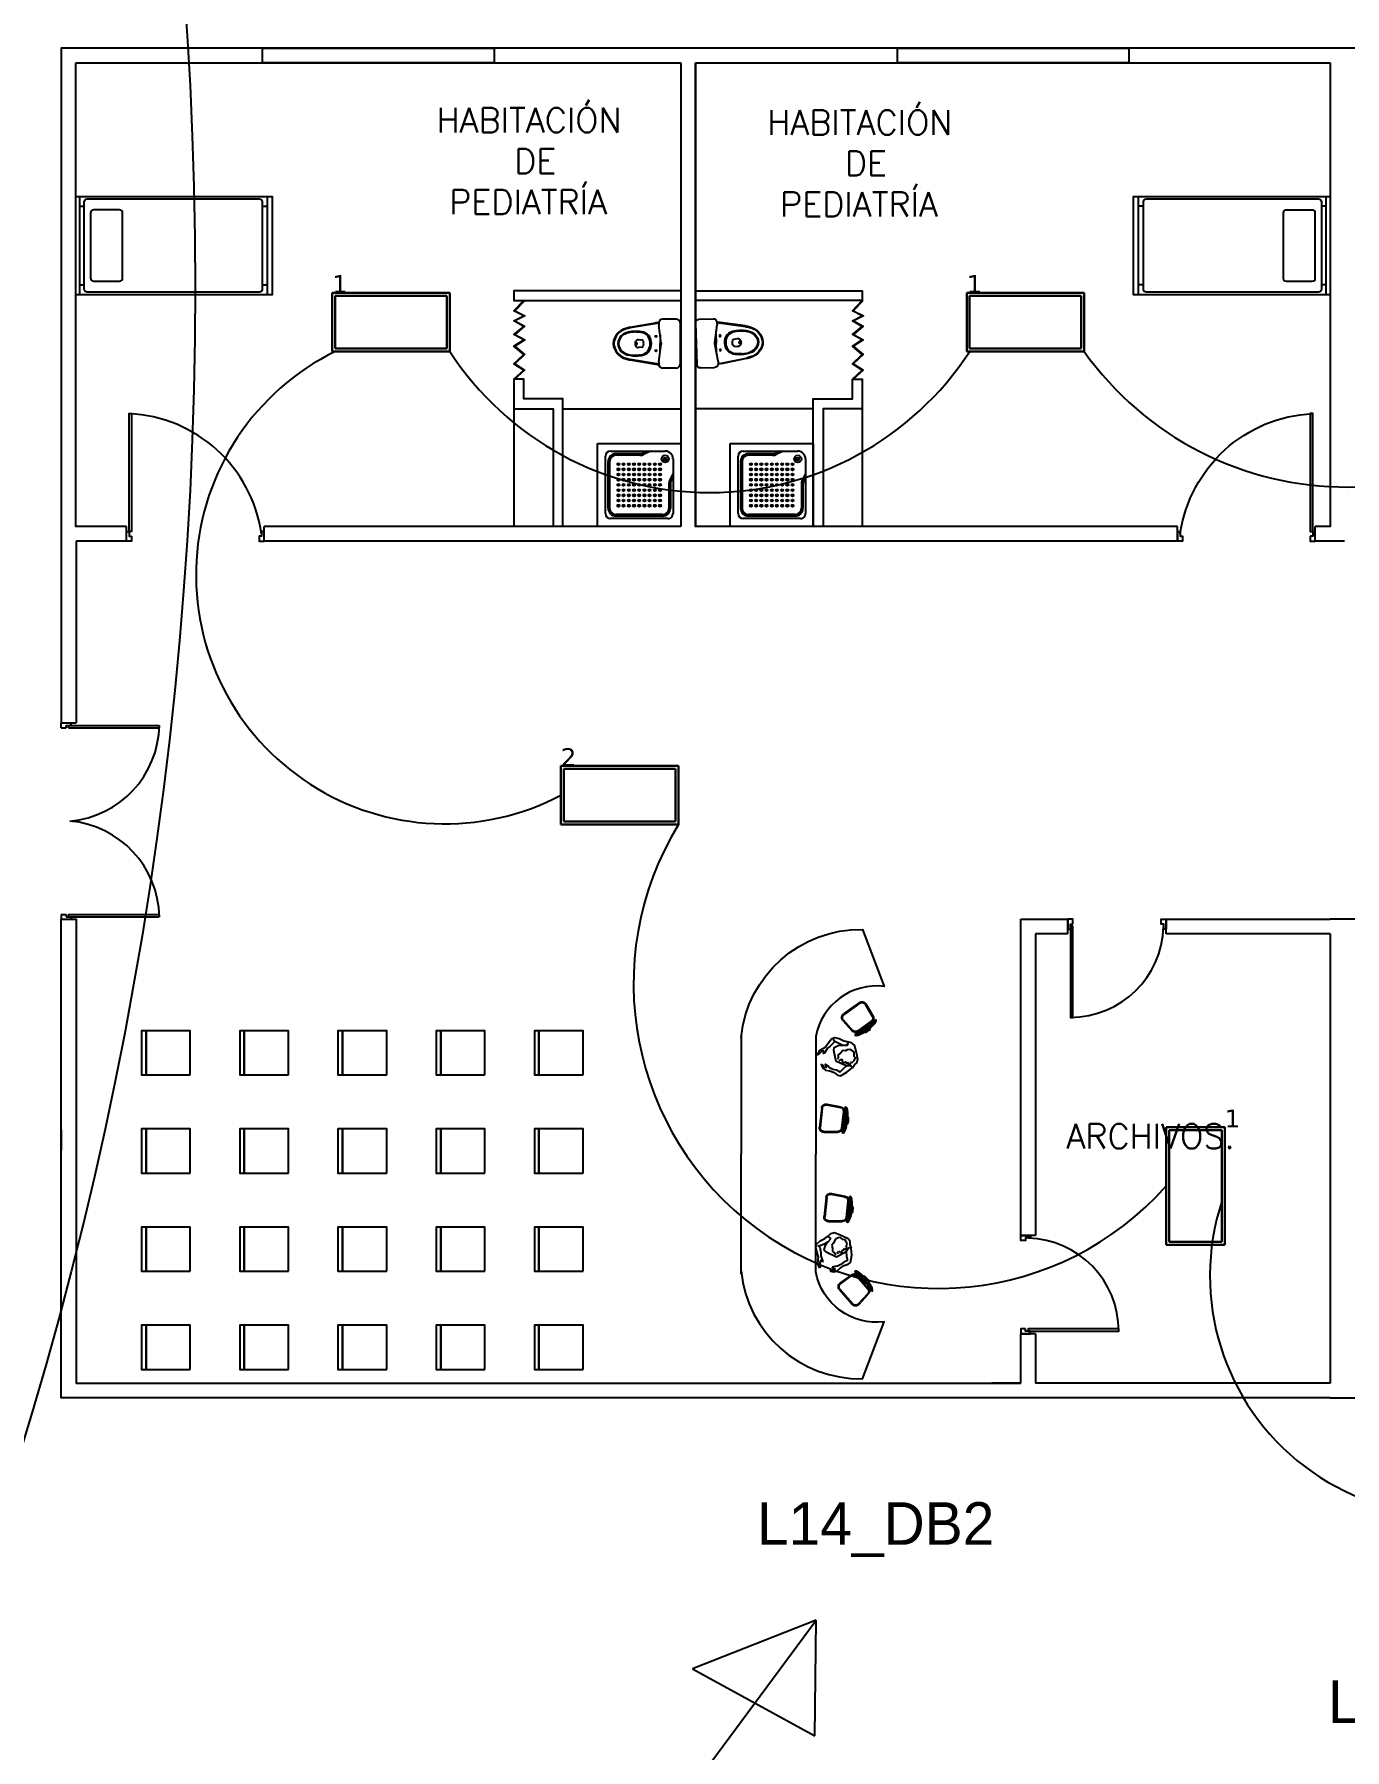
# Model space of a CAD drawing. Header units: metres. Extents: x -24 to 527, y -154 to 95.
# Drawn here: x 54.87 to 68.21, y 14.26 to 31.73 of the extents above; entities that cross this region are included whole.
import ezdxf

# ---------------------------------------------------------------- set-up
doc = ezdxf.new("R2010")
doc.units = ezdxf.units.M
doc.header["$MEASUREMENT"] = 0
for name, color, linetype in [('AN-TEXTO', 3, 'Continuous'), ('AR-MOBILIRIO', 1, 'Continuous'), ('AR-MUROS', 6, 'Continuous'), ('AR-PUERTAS', 2, 'Continuous'), ('AR-VENTANAS', 2, 'Continuous'), ('MOBILIARIO', 42, 'Continuous'), ('S.H.', 2, 'Continuous')]:
    doc.layers.add(name, color=color, linetype=linetype)
doc.styles.add('REGULAR-2.5', font='romans.shx', dxfattribs={"height": 2.5})
doc.styles.add('TableTextStyle', font='')
doc.styles.get('TableTextStyle').set_extended_font_data('VERDANA.TTF')

# ---------------------------------------------------------------- blocks, each defined once
blk = doc.blocks.new('111111')
at = {"layer": 'AR-PUERTAS', "linetype": 'Continuous'}
for p, q in [((254.317, 121.561), (254.317, 122.51)), ((254.342, 121.586), (254.342, 122.51)), ((256.267, 122.51), (256.242, 122.51)), ((256.242, 121.586), (256.242, 122.51)), ((256.267, 121.561), (256.267, 122.51)), ((254.292, 121.511), (254.292, 121.611)), ((254.317, 121.611), (254.292, 121.611)), ((256.267, 121.611), (256.292, 121.611)), ((256.292, 121.511), (256.292, 121.611)), ((254.342, 121.511), (254.292, 121.511)), ((254.342, 121.586), (254.317, 121.586)), ((254.342, 121.561), (254.317, 121.561)), ((254.342, 121.511), (254.342, 121.561)), ((256.242, 121.586), (256.267, 121.586)), ((256.242, 121.511), (256.242, 121.561)), ((256.242, 121.561), (256.267, 121.561)), ((256.242, 121.511), (256.292, 121.511))]:
    blk.add_line(p, q, dxfattribs=at)
for centre, start, end in [((254.297, 121.512), 5.0221, 88.847), ((256.287, 121.512), 91.153, 174.9779)]:
    blk.add_arc(centre, 0.999, start, end, dxfattribs=at)
blk = doc.blocks.new('AR-ESTACION DE ENFERMERAS')
at = {"layer": 'AR-MOBILIRIO'}
for p, q in [((-1.792, 3.363), (-1.792, 1.567)), ((-0.506, 2.317), (-0.302, 2.276)), ((-0.584, 2.259), (-0.616, 1.969)), ((-0.575, 2.257), (-0.606, 1.968)), ((-0.508, 2.307), (-0.304, 2.266)), ((-0.258, 2.205), (-0.286, 1.956)), ((-0.248, 2.203), (-0.276, 1.955)), ((-0.253, 2.118), (-0.262, 2.039)), ((-0.229, 2.075), (-0.262, 2.079)), ((-0.226, 2.115), (-0.258, 2.119)), ((-0.226, 2.11), (-0.258, 2.114)), ((-0.248, 2.118), (-0.257, 2.038)), ((-0.243, 2.117), (-0.252, 2.038)), ((-0.238, 2.117), (-0.247, 2.037)), ((-0.233, 2.116), (-0.242, 2.037)), ((-0.228, 2.116), (-0.237, 2.036)), ((-0.551, 1.905), (-0.343, 1.905)), ((-0.551, 1.895), (-0.343, 1.895)), ((-0.234, 2.041), (-0.266, 2.044)), ((-0.235, 2.036), (-0.266, 2.039)), ((-1.792, -0.23), (-1.792, 1.566)), ((-0.517, 0.919), (-0.549, 0.63)), ((-0.507, 0.918), (-0.539, 0.629)), ((-0.44, 0.968), (-0.236, 0.927)), ((-0.438, 0.977), (-0.235, 0.937)), ((-0.191, 0.865), (-0.218, 0.616)), ((-0.181, 0.864), (-0.208, 0.615)), ((-0.185, 0.779), (-0.194, 0.7)), ((-0.158, 0.771), (-0.191, 0.775)), ((-0.158, 0.776), (-0.19, 0.78)), ((-0.18, 0.779), (-0.189, 0.699)), ((-0.175, 0.778), (-0.184, 0.698)), ((-0.17, 0.777), (-0.179, 0.698)), ((-0.165, 0.777), (-0.174, 0.697)), ((-0.16, 0.776), (-0.169, 0.697)), ((-0.483, 0.566), (-0.275, 0.566)), ((-0.483, 0.556), (-0.275, 0.556)), ((-0.167, 0.697), (-0.199, 0.7)), ((-0.166, 0.702), (-0.198, 0.705)), ((-0.161, 0.736), (-0.194, 0.74)), ((-0.307, -0.367), (-0.138, -0.245)), ((-0.301, -0.375), (-0.132, -0.254)), ((-0.048, -0.255), (0.115, -0.445)), ((-0.317, -0.464), (-0.126, -0.684)), ((-0.31, -0.458), (-0.119, -0.678)), ((-0.056, -0.262), (0.108, -0.451)), ((0.032, -0.299), (0.007, -0.32)), ((0.035, -0.302), (0.011, -0.323)), ((0.011, -0.316), (0.063, -0.377)), ((0.015, -0.313), (0.067, -0.374)), ((0.019, -0.31), (0.071, -0.37)), ((0.022, -0.307), (0.075, -0.367)), ((0.026, -0.303), (0.078, -0.364)), ((0.03, -0.3), (0.082, -0.361)), ((0.059, -0.328), (0.034, -0.35)), ((0.081, -0.355), (0.056, -0.376)), ((0.084, -0.359), (0.06, -0.38)), ((-0.035, -0.68), (0.106, -0.527)), ((-0.028, -0.687), (0.113, -0.534))]:
    blk.add_line(p, q, dxfattribs=at)
at = {"layer": 'AR-MOBILIRIO', "linetype": 'ByBlock'}
for p, q in [((-0.662, 0.218), (-0.609, 0.269)), ((-0.609, 0.269), (-0.539, 0.304)), ((-0.539, 0.304), (-0.499, 0.332)), ((-0.453, 0.374), (-0.499, 0.332)), ((-0.499, 0.332), (-0.467, 0.322)), ((-0.454, 0.293), (-0.494, 0.247)), ((-0.467, 0.322), (-0.454, 0.293)), ((-0.39, 0.387), (-0.453, 0.374)), ((-0.399, 0.259), (-0.405, 0.23)), ((-0.378, 0.293), (-0.399, 0.259)), ((-0.34, 0.369), (-0.39, 0.387)), ((-0.336, 0.314), (-0.378, 0.293)), ((-0.261, 0.333), (-0.34, 0.369)), ((-0.308, 0.319), (-0.336, 0.314)), ((-0.279, 0.296), (-0.308, 0.319)), ((-0.259, 0.282), (-0.279, 0.296)), ((-0.186, 0.298), (-0.261, 0.333)), ((-0.232, 0.285), (-0.259, 0.282)), ((-0.224, 0.256), (-0.232, 0.285)), ((-0.159, 0.255), (-0.186, 0.298)), ((-0.672, 0.172), (-0.662, 0.218)), ((-0.652, 0.09), (-0.672, 0.172)), ((-0.632, 0.021), (-0.652, 0.09)), ((-0.642, 0.191), (-0.61, 0.17)), ((-0.637, -0.018), (-0.632, 0.021)), ((-0.612, 0.191), (-0.63, 0.185)), ((-0.559, 0.213), (-0.612, 0.191)), ((-0.61, 0.17), (-0.602, 0.118)), ((-0.602, 0.118), (-0.598, 0.08)), ((-0.598, 0.08), (-0.597, 0.04)), ((-0.597, 0.04), (-0.581, -0.004)), ((-0.494, 0.247), (-0.559, 0.213)), ((-0.546, 0.126), (-0.532, 0.191)), ((-0.515, 0.095), (-0.546, 0.126)), ((-0.532, 0.191), (-0.499, 0.25)), ((-0.361, 0.023), (-0.515, 0.095)), ((-0.405, 0.23), (-0.431, 0.203)), ((-0.431, 0.203), (-0.422, 0.15)), ((-0.422, 0.15), (-0.424, 0.105)), ((-0.424, 0.105), (-0.393, 0.085)), ((-0.393, 0.085), (-0.372, 0.064)), ((-0.315, 0.048), (-0.361, 0.023)), ((-0.345, 0.093), (-0.332, 0.111)), ((-0.342, 0.066), (-0.345, 0.093)), ((-0.332, 0.111), (-0.305, 0.09)), ((-0.218, 0.103), (-0.315, 0.048)), ((-0.305, 0.09), (-0.279, 0.108)), ((-0.279, 0.108), (-0.274, 0.131)), ((-0.274, 0.131), (-0.246, 0.132)), ((-0.246, 0.132), (-0.245, 0.15)), ((-0.245, 0.15), (-0.215, 0.138)), ((-0.21, 0.253), (-0.224, 0.256)), ((-0.221, 0.189), (-0.204, 0.206)), ((-0.202, 0.173), (-0.221, 0.189)), ((-0.215, 0.138), (-0.202, 0.173)), ((-0.177, 0.16), (-0.215, 0.104)), ((-0.215, 0.104), (-0.212, 0.039)), ((-0.212, 0.039), (-0.204, -0.009)), ((-0.204, 0.206), (-0.21, 0.253)), ((-0.14, 0.157), (-0.177, 0.16)), ((-0.156, 0.209), (-0.159, 0.255)), ((-0.138, 0.158), (-0.156, 0.209)), ((-0.151, -0.059), (-0.134, 0.052)), ((-0.134, 0.052), (-0.14, 0.157)), ((-0.641, -0.082), (-0.637, -0.018)), ((-0.61, -0.141), (-0.641, -0.082)), ((-0.605, -0.034), (-0.614, -0.07)), ((-0.614, -0.07), (-0.609, -0.106)), ((-0.605, -0.119), (-0.61, -0.141)), ((-0.609, -0.106), (-0.605, -0.119)), ((-0.591, -0.033), (-0.605, -0.034)), ((-0.571, -0.055), (-0.591, -0.033)), ((-0.581, -0.004), (-0.565, -0.044)), ((-0.565, -0.044), (-0.571, -0.055)), ((-0.44, -0.172), (-0.457, -0.176)), ((-0.457, -0.176), (-0.457, -0.186)), ((-0.457, -0.186), (-0.403, -0.199)), ((-0.397, -0.174), (-0.44, -0.172)), ((-0.386, -0.119), (-0.427, -0.13)), ((-0.427, -0.13), (-0.426, -0.136)), ((-0.426, -0.136), (-0.387, -0.146)), ((-0.403, -0.199), (-0.354, -0.185)), ((-0.38, -0.153), (-0.397, -0.174)), ((-0.387, -0.146), (-0.38, -0.153)), ((-0.347, -0.113), (-0.386, -0.119)), ((-0.354, -0.185), (-0.308, -0.141)), ((-0.297, -0.089), (-0.347, -0.113)), ((-0.308, -0.141), (-0.247, -0.104)), ((-0.252, -0.053), (-0.297, -0.089)), ((-0.208, -0.033), (-0.252, -0.053)), ((-0.247, -0.104), (-0.185, -0.084)), ((-0.2, -0.03), (-0.208, -0.033)), ((-0.204, -0.009), (-0.2, -0.03)), ((-0.185, -0.084), (-0.151, -0.059))]:
    blk.add_line(p, q, dxfattribs=at)
at = {"layer": 'AR-MOBILIRIO'}
for points in [[(-1.792, 3.317, -0.388962), (0.028, 4.934), (0.354, 4.08, 0.39649), (-0.672, 3.332), (-0.671, 1.567)], [(-1.792, -0.184, 0.388962), (0.028, -1.801), (0.354, -0.947, -0.39649), (-0.672, -0.199), (-0.671, 1.566)]]:
    blk.add_lwpolyline(points, format="xyb", dxfattribs=at)
at = {"layer": 'AR-MOBILIRIO', "linetype": 'ByBlock'}
for points in [[(-0.626, 3.064), (-0.648, 3.054), (-0.619, 3.115), (-0.566, 3.15), (-0.531, 3.17), (-0.488, 3.228), (-0.436, 3.294), (-0.393, 3.313), (-0.32, 3.302), (-0.25, 3.267), (-0.204, 3.253), (-0.142, 3.242)], [(-0.204, 3.253), (-0.192, 3.221), (-0.208, 3.193), (-0.268, 3.197), (-0.335, 3.228), (-0.385, 3.257), (-0.4, 3.268), (-0.402, 3.281), (-0.399, 3.243), (-0.436, 3.205), (-0.464, 3.179), (-0.496, 3.154), (-0.521, 3.115), (-0.543, 3.078), (-0.556, 3.076), (-0.55, 3.105), (-0.559, 3.115), (-0.593, 3.101), (-0.619, 3.075), (-0.626, 3.064)], [(-0.216, 2.89), (-0.318, 2.934), (-0.366, 2.956), (-0.401, 3.122), (-0.396, 3.165), (-0.336, 3.194), (-0.269, 3.202)], [(-0.32, 2.966), (-0.301, 2.985), (-0.278, 2.986), (-0.279, 2.951), (-0.248, 2.942), (-0.227, 2.951), (-0.21, 2.93), (-0.194, 2.94), (-0.187, 2.909), (-0.15, 2.92), (-0.149, 2.945), (-0.126, 2.942), (-0.092, 2.975), (-0.098, 2.987), (-0.079, 3.012), (-0.098, 3.031), (-0.099, 3.056), (-0.098, 3.093), (-0.119, 3.112), (-0.162, 3.133), (-0.201, 3.129), (-0.228, 3.116), (-0.265, 3.121), (-0.302, 3.081), (-0.339, 3.055), (-0.336, 3.019), (-0.34, 2.99)], [(-0.124, 2.86), (-0.094, 2.906), (-0.059, 2.935), (-0.041, 2.983), (-0.058, 3.064), (-0.078, 3.148), (-0.094, 3.199), (-0.142, 3.242)], [(-0.582, 2.911), (-0.591, 2.906), (-0.568, 2.855), (-0.527, 2.824), (-0.464, 2.815), (-0.398, 2.789), (-0.345, 2.751), (-0.304, 2.739), (-0.205, 2.793), (-0.126, 2.861), (-0.145, 2.892), (-0.214, 2.889)], [(-0.214, 2.889), (-0.263, 2.847), (-0.297, 2.812), (-0.311, 2.796), (-0.318, 2.8), (-0.36, 2.823), (-0.417, 2.837), (-0.466, 2.862), (-0.494, 2.89), (-0.527, 2.916), (-0.532, 2.911), (-0.516, 2.874), (-0.518, 2.864), (-0.545, 2.865), (-0.569, 2.9), (-0.582, 2.911)]]:
    blk.add_lwpolyline(points, dxfattribs=at)
at = {"layer": 'AR-MOBILIRIO'}
for centre, radius, start, end in [((-0.871, 2.148), 0.646, 336.7176, 10.5405), ((-0.202, 2.089), 0.0305, 42.2784, 74.6625), ((-0.206, 2.055), 0.0305, 272.5051, 304.8395), ((-0.804, 0.809), 0.646, 336.7176, 10.5405), ((-0.134, 0.75), 0.0305, 42.2784, 74.6625), ((-0.138, 0.716), 0.0305, 272.5051, 304.8395), ((-0.431, -0.75), 0.646, 23.8876, 57.7104), ((0.067, -0.299), 0.0305, 89.4483, 121.8325), ((0.089, -0.325), 0.0305, 319.675, 352.0095)]:
    blk.add_arc(centre, radius, start, end, dxfattribs=at)
at = {"layer": 'AR-MOBILIRIO', "extrusion": (0, 0, -1)}
for centre, major_axis, start_param, end_param in [((-0.518, 2.251), (0.0369, 0.0554), 4.232936, 5.879449), ((-0.518, 2.251), (0.0313, 0.0471), 4.232936, 5.879449), ((-0.314, 2.211), (0.0313, 0.0471), 5.879449, 7.375986), ((-0.314, 2.211), (0.0369, 0.0554), 5.879449, 7.375986), ((-0.55, 1.962), (0.0369, 0.0554), 2.568445, 4.232936), ((-0.55, 1.962), (0.0313, 0.0471), 2.568445, 4.232936), ((-0.342, 1.962), (0.0313, 0.0471), 1.092801, 2.568445), ((-0.342, 1.962), (0.0369, 0.0554), 1.092801, 2.568445), ((-0.451, 0.912), (0.0369, 0.0554), 4.232936, 5.879449), ((-0.451, 0.912), (0.0313, 0.0471), 4.232936, 5.879449), ((-0.247, 0.871), (0.0313, 0.0471), 5.879449, 7.375986), ((-0.247, 0.871), (0.0369, 0.0554), 5.879449, 7.375986), ((-0.482, 0.623), (0.0369, 0.0554), 2.568445, 4.232936), ((-0.482, 0.623), (0.0313, 0.0471), 2.568445, 4.232936), ((-0.274, 0.622), (0.0313, 0.0471), 1.092801, 2.568445), ((-0.274, 0.622), (0.0369, 0.0554), 1.092801, 2.568445), ((-0.099, -0.299), (-0.0156, 0.0647), 5.879449, 7.375986), ((-0.099, -0.299), (-0.0132, 0.055), 5.879449, 7.375986), ((-0.267, -0.421), (-0.0156, 0.0647), 4.232936, 5.879449), ((-0.267, -0.421), (-0.0132, 0.055), 4.232936, 5.879449), ((0.065, -0.488), (-0.0132, 0.055), 1.092801, 2.568445), ((0.065, -0.488), (-0.0156, 0.0647), 1.092801, 2.568445), ((-0.076, -0.641), (-0.0156, 0.0647), 2.568445, 4.232936), ((-0.076, -0.641), (-0.0132, 0.055), 2.568445, 4.232936)]:
    blk.add_ellipse(centre, major_axis=major_axis, ratio=1, start_param=start_param, end_param=end_param, dxfattribs=at)
at = {"layer": 'AR-MOBILIRIO'}
for centre, major_axis, start_param, end_param in [((-0.244, 2.078), (0.022, 0.194), 2.867658, 6.556557), ((-0.269, 2.081), (0.022, 0.194), 3.414965, 6.009251), ((-0.176, 0.739), (0.022, 0.194), 2.867658, 6.556557), ((-0.202, 0.741), (0.022, 0.194), 3.414965, 6.009251), ((0.047, -0.338), (-0.128, 0.148), 2.867658, 6.556557), ((0.027, -0.354), (-0.128, 0.148), 3.414965, 6.009251)]:
    blk.add_ellipse(centre, major_axis=major_axis, ratio=0.239226, start_param=start_param, end_param=end_param, dxfattribs=at)
for points in [[(-0.188, 2.03), (-0.185, 2.049), (-0.183, 2.068), (-0.18, 2.095), (-0.18, 2.102), (-0.179, 2.11)], [(-0.121, 0.691), (-0.118, 0.71), (-0.115, 0.729), (-0.113, 0.755), (-0.112, 0.763), (-0.112, 0.771)], [(0.119, -0.329), (0.108, -0.314), (0.095, -0.299), (0.078, -0.28), (0.072, -0.274), (0.067, -0.268)]]:
    blk.add_open_spline(points, degree=3, knots=[4.503628, 4.503628, 4.503628, 4.503628, 4.7924379, 4.7924379, 4.9095358, 4.9095358, 4.9095358, 4.9095358], dxfattribs=at)
at = {"layer": 'MOBILIARIO', "linetype": 'ByBlock'}
blk.add_line((-0.63, 0.185), (-0.642, 0.191), dxfattribs=at)
blk = doc.blocks.new('AR-ESTACION DE ENFERMERAS 1')
at = {"layer": 'AR-MOBILIRIO'}
for p, q in [((0.413, 4.588), (0.176, 4.418)), ((0.419, 4.58), (0.182, 4.41)), ((0.5, 4.563), (0.606, 4.384)), ((0.508, 4.568), (0.614, 4.389)), ((0.165, 4.32), (0.304, 4.165)), ((0.172, 4.327), (0.311, 4.172)), ((0.59, 4.309), (0.387, 4.163)), ((0.596, 4.301), (0.393, 4.155)), ((0.481, 4.179), (0.462, 4.205)), ((0.53, 4.247), (0.465, 4.201)), ((0.485, 4.181), (0.466, 4.208)), ((0.533, 4.243), (0.468, 4.197)), ((0.536, 4.239), (0.471, 4.193)), ((0.539, 4.235), (0.474, 4.189)), ((0.542, 4.231), (0.477, 4.185)), ((0.545, 4.227), (0.479, 4.18)), ((0.514, 4.201), (0.494, 4.228)), ((0.542, 4.222), (0.523, 4.248)), ((0.546, 4.225), (0.527, 4.251))]:
    blk.add_line(p, q, dxfattribs=at)
for centre, radius, start, end in [((0.139, 4.727), 0.646, 288.6156, 322.4385), ((0.514, 4.17), 0.0305, 224.4031, 256.7375), ((0.542, 4.19), 0.0305, 354.1764, 26.5605)]:
    blk.add_arc(centre, radius, start, end, dxfattribs=at)
at = {"layer": 'AR-MOBILIRIO', "extrusion": (0, 0, -1)}
for centre, major_axis, start_param, end_param in [((0.215, 4.364), (0.0659, 0.0096), 2.568445, 4.232936), ((0.215, 4.364), (0.056, 0.0081), 2.568445, 4.232936), ((0.452, 4.534), (0.0659, 0.0096), 4.232936, 5.879449), ((0.452, 4.534), (0.056, 0.0081), 4.232936, 5.879449), ((0.557, 4.355), (0.056, 0.0081), 5.879449, 7.375986), ((0.557, 4.355), (0.0659, 0.0096), 5.879449, 7.375986), ((0.354, 4.209), (0.0659, 0.0096), 1.092801, 2.568445), ((0.354, 4.209), (0.056, 0.0081), 1.092801, 2.568445)]:
    blk.add_ellipse(centre, major_axis=major_axis, ratio=1, start_param=start_param, end_param=end_param, dxfattribs=at)
at = {"layer": 'AR-MOBILIRIO'}
for centre, start_param, end_param in [((0.506, 4.214), 2.867658, 6.556557), ((0.491, 4.234), 3.414965, 6.009251)]:
    blk.add_ellipse(centre, major_axis=(0.159, 0.113), ratio=0.239226, start_param=start_param, end_param=end_param, dxfattribs=at)
blk.add_open_spline([(0.507, 4.141), (0.523, 4.151), (0.539, 4.162), (0.561, 4.178), (0.567, 4.182), (0.573, 4.187)], degree=3, knots=[4.503628, 4.503628, 4.503628, 4.503628, 4.7924379, 4.7924379, 4.9095358, 4.9095358, 4.9095358, 4.9095358], dxfattribs=at)
at = {"layer": 'AR-MOBILIRIO', "color": 1}
blk.add_blockref('AR-ESTACION DE ENFERMERAS', (0.431, 0.75), dxfattribs=at)
blk = doc.blocks.new('silla')
for points in [[(-0.225, -0.023), (0.225, -0.023), (0.225, 0.023), (-0.225, 0.023)], [(-0.225, -0.473), (0.225, -0.473), (0.225, -0.023), (-0.225, -0.023)]]:
    blk.add_lwpolyline(points, close=True)
blk = doc.blocks.new('*U95')
at = {"layer": 'AR-MOBILIRIO', "rotation": 90}
blk.add_blockref('silla', (-0.225, 0), dxfattribs=at)
blk = doc.blocks.new('*U96')
at = {"layer": 'AR-MUROS', "color": 0, "linetype": 'ByBlock', "lineweight": -2}
for p in [(0, 3), (1, 3), (2, 3), (3, 3), (4, 3), (0, 2), (1, 2), (2, 2), (3, 2), (4, 2), (0, 1), (1, 1), (2, 1), (3, 1), (4, 1), (0, 0), (1, 0), (2, 0), (3, 0), (4, 0)]:
    blk.add_blockref('*U95', p, dxfattribs=at)
blk = doc.blocks.new('AR-PUERTA 2')
at = {"layer": 'AR-PUERTAS', "linetype": 'Continuous'}
for points in [[(-1.354, -0.058), (-1.354, -0.008), (-1.329, -0.008), (-1.329, 0.042), (-1.379, 0.042), (-1.379, -0.058)], [(-0.029, -0.008), (-0.029, 0.042), (0.021, 0.042), (0.021, -0.058), (-0.004, -0.058), (-0.004, -0.008)], [(-0.004, -0.058), (-0.004, -1.258), (-0.029, -1.258), (-0.029, -0.058)]]:
    blk.add_lwpolyline(points, close=True, dxfattribs=at)
blk.add_arc((0.061, 0.169), 1.428, 188.1236, 267.3924, dxfattribs=at)
blk = doc.blocks.new('31643339')
at = {"layer": 'AR-MOBILIRIO'}
for p, q in [((0.038, 0.5), (0.038, -0.5)), ((0.038, 0.4), (0.087, 0.4)), ((1.9, 0.4), (1.95, 0.4)), ((1.95, 0.5), (1.95, -0.5)), ((0.038, -0.4), (0.087, -0.4)), ((1.9, -0.4), (1.95, -0.4))]:
    blk.add_line(p, q, dxfattribs=at)
blk.add_lwpolyline([(0, -0.5), (0, 0.5), (2, 0.5), (2, -0.5)], close=True, dxfattribs=at)
for points in [[(1.87, 0.475, -0.414214), (1.9, 0.445), (1.9, -0.445, -0.414214), (1.87, -0.475), (0.117, -0.475, -0.414214), (0.087, -0.445), (0.087, 0.445, -0.414214), (0.117, 0.475)], [(0.15, -0.332, 0.414214), (0.18, -0.362), (0.447, -0.362, 0.414214), (0.477, -0.332), (0.477, 0.333, 0.414214), (0.447, 0.363), (0.18, 0.363, 0.414214), (0.15, 0.333)]]:
    blk.add_lwpolyline(points, format="xyb", close=True, dxfattribs=at)
blk = doc.blocks.new('AR-PUERTA 1')
at = {"layer": 'AR-PUERTAS', "linetype": 'Continuous'}
for points in [[(0.954, 0.033), (0.954, 0.958), (0.929, 0.958), (0.929, 0.033)], [(0.004, 0.058), (0.004, 0.008), (0.029, 0.008), (0.029, -0.042), (-0.021, -0.042), (-0.021, 0.058)], [(0.929, 0.008), (0.929, -0.042), (0.979, -0.042), (0.979, 0.058), (0.954, 0.058), (0.954, 0.008)]]:
    blk.add_lwpolyline(points, close=True, dxfattribs=at)
blk.add_arc((0.954, 0.008), 0.949, 89.9989, 178.4932, dxfattribs=at)
blk = doc.blocks.new('AR-PUERTA ACORDION')
at = {"layer": 'AR-PUERTAS'}
blk.add_lwpolyline([(-0.386, 0.049), (-0.288, -0.046), (-0.235, 0.057), (-0.185, -0.044), (-0.129, 0.054), (-0.046, -0.045), (0.01, 0.056), (0.073, -0.046), (0.158, 0.053), (0.252, -0.046), (0.317, 0.054), (0.41, -0.047), (0.41, -0.054), (0.318, 0.046), (0.253, -0.054), (0.158, 0.046), (0.072, -0.054), (0.01, 0.046), (-0.045, -0.054), (-0.128, 0.046), (-0.185, -0.054), (-0.235, 0.046), (-0.287, -0.054), (-0.39, 0.046)], close=True, dxfattribs=at)
blk = doc.blocks.new('A$C05366594')
at = {"layer": 'AR-MOBILIRIO', "linetype": 'Continuous'}
for p, q in [((0, 0), (0, 0.72)), ((0, 0.72), (0.72, 0.72)), ((0.068, 0.113), (0.068, 0.608)), ((0.113, 0.653), (0.585, 0.653)), ((0.367, 0.63), (0.158, 0.63)), ((0.428, 0.653), (0.397, 0.637)), ((0.72, 0.72), (0.72, 0)), ((0.09, 0.563), (0.09, 0.158)), ((0.653, 0.585), (0.653, 0.113)), ((0.63, 0.367), (0.63, 0.158)), ((0.653, 0.428), (0.637, 0.397)), ((0.72, 0), (0, 0)), ((0.608, 0.068), (0.113, 0.068)), ((0.563, 0.09), (0.158, 0.09))]:
    blk.add_line(p, q, dxfattribs=at)
at = {"layer": 'AR-MOBILIRIO', "color": 250}
for p, q in [((0.367, 0.617), (0.158, 0.617)), ((0.458, 0.653), (0.403, 0.625)), ((0.104, 0.563), (0.104, 0.158)), ((0.653, 0.458), (0.625, 0.403)), ((0.617, 0.367), (0.617, 0.158)), ((0.563, 0.104), (0.158, 0.104))]:
    blk.add_line(p, q, dxfattribs=at)
at = {"layer": 'AR-MOBILIRIO', "linetype": 'Continuous'}
for centre, major_axis, start_param, end_param in [((0.113, 0.608), (0.0318, 0.0318), 0.785398, 2.356194), ((0.158, 0.563), (0.0477, 0.0477), 0.785398, 2.356194), ((0.367, 0.698), (0.0477, 0.0477), 3.926991, 4.390638), ((0.585, 0.585), (0.0477, 0.0477), 5.497787, 7.068583), ((0.698, 0.367), (-0.0477, 0.0477), 0.321751, 0.785398), ((0.158, 0.158), (-0.0477, 0.0477), 0.785398, 2.356194), ((0.158, 0.158), (-0.0477, 0.0477), 0.785398, 2.356194), ((0.563, 0.158), (0.0477, 0.0477), 3.926991, 5.497787), ((0.113, 0.113), (-0.0318, 0.0318), 0.785398, 2.356194), ((0.608, 0.113), (-0.0318, 0.0318), 2.356194, 3.926991)]:
    blk.add_ellipse(centre, major_axis=major_axis, ratio=1, start_param=start_param, end_param=end_param, dxfattribs=at)
at = {"layer": 'AR-MOBILIRIO', "color": 250}
for centre, major_axis, start_param, end_param in [((0.158, 0.563), (-0.0382, 0.0382), -0.785398, 0.785398), ((0.367, 0.698), (0.0573, 0.0573), 3.926991, 4.390638), ((0.585, 0.585), (0.0223, 0.0223), 0.785398, 7.068583), ((0.585, 0.585), (-0.00955, 0.00955), -0.785398, 5.497787), ((0.581, 0.592), (0.00286, 0.00286), 0.785398, 7.068583), ((0.589, 0.592), (0.00286, 0.00286), 0.785398, 7.068583), ((0.18, 0.54), (-0.00636, 0.00636), -0.785398, 5.497787), ((0.18, 0.495), (-0.00636, 0.00636), -0.785398, 5.497787), ((0.18, 0.45), (-0.00636, 0.00636), -0.785398, 5.497787), ((0.225, 0.54), (0.00636, 0.00636), 0.785398, 7.068583), ((0.225, 0.495), (0.00636, 0.00636), 0.785398, 7.068583), ((0.225, 0.45), (0.00636, 0.00636), 0.785398, 7.068583), ((0.27, 0.54), (0.00636, 0.00636), 0.785398, 7.068583), ((0.27, 0.495), (0.00636, 0.00636), 0.785398, 7.068583), ((0.27, 0.45), (0.00636, 0.00636), 0.785398, 7.068583), ((0.315, 0.54), (-0.00636, 0.00636), -0.785398, 5.497787), ((0.315, 0.495), (-0.00636, 0.00636), -0.785398, 5.497787), ((0.315, 0.45), (-0.00636, 0.00636), -0.785398, 5.497787), ((0.36, 0.54), (-0.00636, 0.00636), -0.785398, 5.497787), ((0.36, 0.495), (-0.00636, 0.00636), -0.785398, 5.497787), ((0.36, 0.45), (-0.00636, 0.00636), -0.785398, 5.497787), ((0.405, 0.54), (-0.00636, 0.00636), -0.785398, 5.497787), ((0.405, 0.495), (-0.00636, 0.00636), -0.785398, 5.497787), ((0.405, 0.45), (-0.00636, 0.00636), -0.785398, 5.497787), ((0.45, 0.54), (0.00636, 0.00636), 0.785398, 7.068583), ((0.45, 0.495), (0.00636, 0.00636), 0.785398, 7.068583), ((0.45, 0.45), (0.00636, 0.00636), 0.785398, 7.068583), ((0.495, 0.54), (0.00636, 0.00636), 0.785398, 7.068583), ((0.495, 0.495), (0.00636, 0.00636), 0.785398, 7.068583), ((0.495, 0.45), (0.00636, 0.00636), 0.785398, 7.068583), ((0.54, 0.54), (-0.00636, 0.00636), -0.785398, 5.497787), ((0.54, 0.495), (-0.00636, 0.00636), -0.785398, 5.497787), ((0.54, 0.45), (-0.00636, 0.00636), -0.785398, 5.497787), ((0.576, 0.585), (0.00286, 0.00286), 0.785398, 7.068583), ((0.581, 0.578), (0.00286, 0.00286), 0.785398, 7.068583), ((0.589, 0.578), (0.00286, 0.00286), 0.785398, 7.068583), ((0.594, 0.585), (0.00286, 0.00286), 0.785398, 7.068583), ((0.18, 0.405), (-0.00636, 0.00636), -0.785398, 5.497787), ((0.18, 0.36), (-0.00636, 0.00636), -0.785398, 5.497787), ((0.18, 0.315), (-0.00636, 0.00636), -0.785398, 5.497787), ((0.225, 0.405), (0.00636, 0.00636), 0.785398, 7.068583), ((0.225, 0.36), (0.00636, 0.00636), 0.785398, 7.068583), ((0.225, 0.315), (0.00636, 0.00636), 0.785398, 7.068583), ((0.27, 0.405), (0.00636, 0.00636), 0.785398, 7.068583), ((0.27, 0.36), (0.00636, 0.00636), 0.785398, 7.068583), ((0.27, 0.315), (0.00636, 0.00636), 0.785398, 7.068583), ((0.315, 0.36), (-0.00636, 0.00636), -0.785398, 5.497787), ((0.315, 0.315), (-0.00636, 0.00636), -0.785398, 5.497787), ((0.315, 0.405), (-0.00636, 0.00636), -0.785398, 5.497787), ((0.36, 0.405), (-0.00636, 0.00636), -0.785398, 5.497787), ((0.36, 0.36), (-0.00636, 0.00636), -0.785398, 5.497787), ((0.36, 0.315), (-0.00636, 0.00636), -0.785398, 5.497787), ((0.405, 0.405), (-0.00636, 0.00636), -0.785398, 5.497787), ((0.405, 0.36), (-0.00636, 0.00636), -0.785398, 5.497787), ((0.405, 0.315), (-0.00636, 0.00636), -0.785398, 5.497787), ((0.45, 0.405), (0.00636, 0.00636), 0.785398, 7.068583), ((0.45, 0.36), (0.00636, 0.00636), 0.785398, 7.068583), ((0.45, 0.315), (0.00636, 0.00636), 0.785398, 7.068583), ((0.495, 0.405), (0.00636, 0.00636), 0.785398, 7.068583), ((0.495, 0.36), (0.00636, 0.00636), 0.785398, 7.068583), ((0.495, 0.315), (0.00636, 0.00636), 0.785398, 7.068583), ((0.54, 0.36), (-0.00636, 0.00636), -0.785398, 5.497787), ((0.54, 0.315), (-0.00636, 0.00636), -0.785398, 5.497787), ((0.54, 0.405), (-0.00636, 0.00636), -0.785398, 5.497787), ((0.698, 0.367), (-0.0573, 0.0573), 0.321751, 0.785398), ((0.158, 0.158), (-0.0382, 0.0382), 0.785398, 2.356194), ((0.158, 0.158), (0.0382, 0.0382), 2.356194, 3.926991), ((0.18, 0.27), (-0.00636, 0.00636), -0.785398, 5.497787), ((0.18, 0.225), (-0.00636, 0.00636), -0.785398, 5.497787), ((0.18, 0.18), (-0.00636, 0.00636), -0.785398, 5.497787), ((0.225, 0.27), (0.00636, 0.00636), 0.785398, 7.068583), ((0.225, 0.225), (0.00636, 0.00636), 0.785398, 7.068583), ((0.225, 0.18), (0.00636, 0.00636), 0.785398, 7.068583), ((0.27, 0.27), (0.00636, 0.00636), 0.785398, 7.068583), ((0.27, 0.225), (0.00636, 0.00636), 0.785398, 7.068583), ((0.27, 0.18), (0.00636, 0.00636), 0.785398, 7.068583), ((0.315, 0.27), (-0.00636, 0.00636), -0.785398, 5.497787), ((0.315, 0.225), (-0.00636, 0.00636), -0.785398, 5.497787), ((0.315, 0.18), (-0.00636, 0.00636), -0.785398, 5.497787), ((0.36, 0.27), (-0.00636, 0.00636), -0.785398, 5.497787), ((0.36, 0.225), (-0.00636, 0.00636), -0.785398, 5.497787), ((0.36, 0.18), (-0.00636, 0.00636), -0.785398, 5.497787), ((0.405, 0.27), (-0.00636, 0.00636), -0.785398, 5.497787), ((0.405, 0.225), (-0.00636, 0.00636), -0.785398, 5.497787), ((0.405, 0.18), (-0.00636, 0.00636), -0.785398, 5.497787), ((0.45, 0.27), (0.00636, 0.00636), 0.785398, 7.068583), ((0.45, 0.225), (0.00636, 0.00636), 0.785398, 7.068583), ((0.45, 0.18), (0.00636, 0.00636), 0.785398, 7.068583), ((0.495, 0.27), (0.00636, 0.00636), 0.785398, 7.068583), ((0.495, 0.225), (0.00636, 0.00636), 0.785398, 7.068583), ((0.495, 0.18), (0.00636, 0.00636), 0.785398, 7.068583), ((0.54, 0.27), (-0.00636, 0.00636), -0.785398, 5.497787), ((0.54, 0.225), (-0.00636, 0.00636), -0.785398, 5.497787), ((0.54, 0.18), (-0.00636, 0.00636), -0.785398, 5.497787), ((0.563, 0.158), (0.0382, 0.0382), 3.926991, 5.497787)]:
    blk.add_ellipse(centre, major_axis=major_axis, ratio=1, start_param=start_param, end_param=end_param, dxfattribs=at)
blk = doc.blocks.new('1p-toppiece')
at = {"layer": 'AR-MOBILIRIO'}
for p, q in [((-0.532, 0.174), (-0.265, 0.22)), ((-0.232, 0.219), (-0.531, 0.169)), ((-0.232, 0.22), (-0.232, 0.195)), ((-0.205, 0.008), (-0.232, 0.195)), ((-0.047, 0.26), (-0.192, 0.26)), ((-0.007, 0.22), (-0.007, -0.214)), ((-0.485, 0.003), (-0.485, 0.003)), ((-0.485, 0.003), (-0.485, 0.003)), ((-0.485, 0.003), (-0.485, 0.003)), ((-0.485, 0.003), (-0.485, 0.003)), ((-0.485, 0.003), (-0.485, 0.003)), ((-0.485, 0.003), (-0.485, 0.003)), ((-0.485, 0.003), (-0.485, 0.003)), ((-0.485, 0.003), (-0.485, 0.003)), ((-0.406, 0.039), (-0.443, 0.044)), ((-0.218, 0.098), (-0.218, 0.003)), ((-0.218, -0.093), (-0.218, 0.003)), ((-0.532, -0.169), (-0.265, -0.215)), ((-0.232, -0.214), (-0.531, -0.163)), ((-0.406, -0.034), (-0.443, -0.039)), ((-0.232, -0.189), (-0.205, -0.003)), ((-0.232, -0.189), (-0.232, -0.214)), ((-0.047, -0.254), (-0.192, -0.254))]:
    blk.add_line(p, q, dxfattribs=at)
blk.add_lwpolyline([(-0.467, -0.009, 0.139005), (-0.464, -0.009, 0.107089), (-0.461, -0.006, 0.080212), (-0.46, -0.002, 0.06796), (-0.459, 0.003, 0.06796), (-0.46, 0.007, 0.080212), (-0.461, 0.011, 0.107089), (-0.464, 0.014, 0.139005), (-0.467, 0.015, 0.139005), (-0.47, 0.014, 0.107089), (-0.473, 0.011, 0.080212), (-0.474, 0.007, 0.06796), (-0.475, 0.003, 0.06796), (-0.474, -0.002, 0.080212), (-0.473, -0.006, 0.107089), (-0.47, -0.009, 0.139005)], format="xyb", close=True, dxfattribs=at)
for centre in [(-0.26, 0.078), (-0.26, -0.072)]:
    blk.add_circle(centre, 0.008, dxfattribs=at)
for centre, radius, start, end in [((-0.24, 0.073), 0.15, 87.0389, 99.7929), ((-0.192, 0.22), 0.04, 90, 180), ((-0.047, 0.22), 0.04, 0, 90), ((-0.545, -0.004), 0.165, 137.5273, 177.8064), ((-0.545, 0.009), 0.165, 182.1936, 222.4727), ((-0.545, -0.004), 0.159, 137.1746, 177.7477), ((-0.545, 0.009), 0.159, 182.2523, 222.8254), ((-0.518, -0.034), 0.206, 106.927, 136.493), ((-0.541, -0.003), 0.122, 134.1142, 177.24), ((-0.541, 0.008), 0.122, 182.76, 225.8858), ((-0.518, -0.034), 0.2, 106.5054, 136.1127), ((-0.541, -0.003), 0.115, 133.4423, 177.1285), ((-0.541, 0.008), 0.115, 182.8715, 226.5577), ((-0.519, -0.031), 0.157, 102.7254, 132.8308), ((-0.52, -0.03), 0.15, 101.8667, 132.1155), ((-0.482, -0.117), 0.296, 99.7929, 108.8085), ((-0.482, -0.12), 0.292, 99.5848, 108.4322), ((-0.482, -0.148), 0.279, 90.6669, 104.9929), ((-0.482, -0.156), 0.281, 90.6819, 104.1933), ((-0.474, -0.297), 0.428, 81.7587, 91.4179), ((-0.488, -0.362), 0.487, 81.705, 89.6761), ((-0.434, 0.003), 0.0456, 126.1832, 180), ((-0.434, 0.003), 0.0456, 180, 233.8168), ((-0.447, 0.019), 0.025, 82.2348, 126.1832), ((-0.434, -0.002), 0.123, 44.007, 82.2929), ((-0.431, -0.004), 0.132, 44.3018, 82.295), ((-0.408, 0.024), 0.015, 13.7696, 82.2348), ((-0.495, 0.003), 0.105, 0, 13.7696), ((-0.495, 0.003), 0.105, 346.2304, 0), ((-0.46, 0.006), 0.138, 358.6352, 34.0042), ((-0.46, -0.001), 0.138, 325.9958, 1.3648), ((-0.441, 0.008), 0.132, 357.4666, 37.446), ((-0.441, -0.003), 0.132, 322.554, 2.5334), ((-0.244, 0.003), 0.04, 351.6776, 8.3142), ((-0.518, 0.039), 0.206, 223.507, 253.073), ((-0.518, 0.039), 0.2, 223.8873, 253.4946), ((-0.519, 0.036), 0.157, 227.1692, 257.2746), ((-0.52, 0.036), 0.15, 227.8845, 258.1333), ((-0.482, 0.122), 0.296, 251.1915, 260.2071), ((-0.482, 0.125), 0.292, 251.5678, 260.4152), ((-0.482, 0.153), 0.279, 255.0071, 269.3331), ((-0.482, 0.161), 0.281, 255.8067, 269.3181), ((-0.488, 0.368), 0.487, 270.3239, 278.295), ((-0.474, 0.302), 0.428, 268.5821, 278.2413), ((-0.447, -0.014), 0.025, 233.8168, 277.7652), ((-0.434, 0.007), 0.123, 277.7071, 315.993), ((-0.431, 0.009), 0.132, 277.705, 315.6982), ((-0.408, -0.019), 0.015, 277.7652, 346.2304), ((-0.24, -0.067), 0.15, 260.2071, 272.966), ((-0.192, -0.214), 0.04, 180, 270), ((-0.047, -0.214), 0.04, 270, 360)]:
    blk.add_arc(centre, radius, start, end, dxfattribs=at)

msp = doc.modelspace()

# ---------------------------------------------------------------- linework, layer by layer
at = {"layer": 'AR-MUROS'}
for p, q in [((59.754, 27.918), (59.754, 26.718)), ((63.302, 27.918), (63.302, 26.718)), ((64.915, 22.718), (65.396, 22.718)), ((64.915, 19.496), (64.915, 22.718)), ((66.396, 22.718), (68.065, 22.718)), ((65.396, 22.568), (65.065, 22.568)), ((65.065, 22.568), (65.065, 19.496)), ((68.065, 22.568), (66.396, 22.568)), ((55.144, 20.572), (55.144, 20.366)), ((65.065, 19.496), (64.915, 19.496)), ((65.065, 18.496), (64.915, 18.496)), ((64.915, 17.995), (64.915, 18.496)), ((65.065, 18.496), (65.065, 17.995)), ((64.915, 17.995), (64.62, 17.995)), ((68.065, 17.995), (65.065, 17.995)), ((67.77, 17.995), (65.065, 17.995))]:
    msp.add_line(p, q, dxfattribs=at)
for points in [[(76.72, 31.59), (55.141, 31.59), (55.141, 27.957)], [(55.291, 31.44), (58.26, 31.44), (61.453, 31.44)], [(55.809, 26.718), (55.291, 26.718), (55.291, 31.44)], [(61.453, 31.44), (61.453, 26.718)], [(61.603, 31.44), (64.796, 31.44), (68.065, 31.44)], [(68.065, 31.44), (68.065, 26.718), (67.913, 26.718)], [(61.453, 29.118), (59.754, 29.118), (59.754, 29.018), (61.453, 29.018)], [(61.603, 29.118), (63.302, 29.118), (63.302, 29.018), (61.603, 29.018)], [(60.253, 26.718), (60.253, 28.018), (59.854, 28.018), (59.854, 28.218), (59.754, 28.218), (59.754, 27.918), (60.153, 27.918), (60.153, 26.718)], [(62.803, 26.718), (62.803, 28.018), (63.202, 28.018), (63.202, 28.218), (63.302, 28.218), (63.302, 27.918), (62.903, 27.918), (62.903, 26.718)], [(55.144, 27.957), (55.144, 24.718)], [(60.253, 27.918), (61.453, 27.918)], [(62.803, 27.918), (61.603, 27.918)], [(55.809, 26.568), (55.294, 26.568)], [(55.294, 26.568), (55.294, 24.718)], [(55.809, 26.568), (55.809, 26.718)], [(61.453, 26.718), (58.41, 26.718), (57.209, 26.718)], [(57.209, 26.568), (57.209, 26.718)], [(66.513, 26.568), (57.209, 26.568)], [(66.513, 26.718), (64.796, 26.718), (61.603, 26.718)], [(66.513, 26.568), (66.513, 26.718)], [(67.913, 26.568), (67.913, 26.718)], [(68.214, 26.568), (67.913, 26.568)], [(55.144, 24.718), (55.294, 24.718)], [(68.065, 17.845), (55.144, 17.845), (55.144, 22.718), (55.294, 22.718), (55.294, 20.547)], [(65.396, 22.568), (65.396, 22.718)], [(66.396, 22.568), (66.396, 22.718)], [(72.498, 22.718), (68.065, 22.718)], [(65.065, 22.568), (65.065, 21.775)], [(68.065, 22.568), (68.065, 17.995)], [(55.294, 20.572), (55.294, 17.995), (64.915, 17.995)], [(68.065, 17.845), (74.526, 17.845), (91.185, 17.845)]]:
    msp.add_lwpolyline(points, dxfattribs=at)
msp.add_lwpolyline([(61.603, 31.44), (61.603, 26.718)], close=True, dxfattribs=at)
at = {"layer": 'AR-PUERTAS'}
for p, q in [((61.429, 13.684), (62.831, 15.581)), ((62.831, 15.581), (61.574, 15.084)), ((62.818, 14.403), (62.831, 15.581)), ((61.574, 15.084), (62.818, 14.403))]:
    msp.add_line(p, q, dxfattribs=at)
for centre in [(68.692, 29.912), (16.426, 29.146)]:
    msp.add_circle(centre, 40.081, dxfattribs=at)
for centre, radius, start, end in [((59.051, 26.225), 2.535, 116.161, 297.7574), ((61.748, 30.221), 3.157, 213.0146, 326.9854), ((68.236, 30.402), 3.282, 215.4157, 325.2245), ((64.075, 22.061), 3.103, 148.4892, 318.4243), ((69.278, 19.087), 2.436, 161.8382, 14.6451)]:
    msp.add_arc(centre, radius, start, end, dxfattribs=at)
at = {"layer": 'AR-VENTANAS'}
for points in [[(57.194, 31.59), (59.551, 31.59), (59.551, 31.44), (57.194, 31.44)], [(63.659, 31.59), (66.016, 31.59), (66.016, 31.44), (63.659, 31.44)]]:
    msp.add_lwpolyline(points, close=True, dxfattribs=at)
at = {"layer": 'Defpoints'}
for points in [[(59.1, 29.098, 0), (57.903, 29.098, 0)], [(57.903, 29.098, 0), (57.903, 29.098, 0)], [(57.903, 29.098, 0), (59.1, 29.098, 0)], [(57.903, 29.098, 0), (57.903, 28.501, 0)], [(57.903, 28.501, 0), (57.903, 29.098, 0)], [(57.903, 29.098, 0), (57.903, 29.098, 0)], [(57.903, 28.501, 0), (57.903, 29.098, 0)], [(57.903, 29.098, 0), (59.1, 29.098, 0)], [(57.903, 29.098, 0), (57.903, 28.501, 0)], [(59.1, 29.098, 0), (57.903, 29.098, 0)], [(59.07, 29.068, 0), (57.933, 29.068, 0)], [(57.933, 29.068, 0), (57.933, 28.531, 0)], [(57.933, 29.068, 0), (59.07, 29.068, 0)], [(57.933, 28.531, 0), (57.933, 29.068, 0)], [(59.07, 28.531, 0), (59.07, 29.068, 0)], [(59.07, 29.068, 0), (59.07, 28.531, 0)], [(59.1, 29.098, 0), (59.1, 29.098, 0)], [(59.1, 28.501, 0), (59.1, 29.098, 0)], [(59.1, 29.098, 0), (59.1, 29.098, 0)], [(59.1, 29.098, 0), (59.1, 28.501, 0)], [(59.1, 29.098, 0), (59.1, 28.501, 0)], [(59.1, 28.501, 0), (59.1, 29.098, 0)], [(65.562, 29.098, 0), (64.365, 29.098, 0)], [(64.365, 29.098, 0), (64.365, 29.098, 0)], [(64.365, 29.098, 0), (65.562, 29.098, 0)], [(64.365, 29.098, 0), (64.365, 28.501, 0)], [(64.365, 28.501, 0), (64.365, 29.098, 0)], [(64.365, 29.098, 0), (64.365, 29.098, 0)], [(64.365, 28.501, 0), (64.365, 29.098, 0)], [(64.365, 29.098, 0), (65.562, 29.098, 0)], [(64.365, 29.098, 0), (64.365, 28.501, 0)], [(65.562, 29.098, 0), (64.365, 29.098, 0)], [(65.532, 29.068, 0), (64.395, 29.068, 0)], [(64.395, 29.068, 0), (64.395, 28.531, 0)], [(64.395, 29.068, 0), (65.532, 29.068, 0)], [(64.395, 28.531, 0), (64.395, 29.068, 0)], [(65.532, 28.531, 0), (65.532, 29.068, 0)], [(65.532, 29.068, 0), (65.532, 28.531, 0)], [(65.562, 29.098, 0), (65.562, 29.098, 0)], [(65.562, 28.501, 0), (65.562, 29.098, 0)], [(65.562, 29.098, 0), (65.562, 29.098, 0)], [(65.562, 29.098, 0), (65.562, 28.501, 0)], [(65.562, 29.098, 0), (65.562, 28.501, 0)], [(65.562, 28.501, 0), (65.562, 29.098, 0)], [(57.903, 28.501, 0), (57.903, 28.501, 0)], [(57.903, 28.501, 0), (59.1, 28.501, 0)], [(59.1, 28.501, 0), (57.903, 28.501, 0)], [(57.903, 28.501, 0), (57.903, 28.501, 0)], [(59.1, 28.501, 0), (57.903, 28.501, 0)], [(57.903, 28.501, 0), (59.1, 28.501, 0)], [(57.933, 28.531, 0), (59.07, 28.531, 0)], [(59.07, 28.531, 0), (57.933, 28.531, 0)], [(59.1, 28.501, 0), (59.1, 28.501, 0)], [(59.1, 28.501, 0), (59.1, 28.501, 0)], [(64.365, 28.501, 0), (64.365, 28.501, 0)], [(64.365, 28.501, 0), (65.562, 28.501, 0)], [(65.562, 28.501, 0), (64.365, 28.501, 0)], [(64.365, 28.501, 0), (64.365, 28.501, 0)], [(65.562, 28.501, 0), (64.365, 28.501, 0)], [(64.365, 28.501, 0), (65.562, 28.501, 0)], [(64.395, 28.531, 0), (65.532, 28.531, 0)], [(65.532, 28.531, 0), (64.395, 28.531, 0)], [(65.562, 28.501, 0), (65.562, 28.501, 0)], [(65.562, 28.501, 0), (65.562, 28.501, 0)], [(61.429, 24.28, 0), (60.232, 24.28, 0)], [(60.232, 24.28, 0), (60.232, 24.28, 0)], [(60.232, 24.28, 0), (61.429, 24.28, 0)], [(60.232, 24.28, 0), (60.232, 23.683, 0)], [(60.232, 23.683, 0), (60.232, 24.28, 0)], [(60.232, 24.28, 0), (60.232, 24.28, 0)], [(60.232, 23.683, 0), (60.232, 24.28, 0)], [(60.232, 24.28, 0), (61.429, 24.28, 0)], [(60.232, 24.28, 0), (60.232, 23.683, 0)], [(61.429, 24.28, 0), (60.232, 24.28, 0)], [(61.399, 24.25, 0), (60.262, 24.25, 0)], [(60.262, 24.25, 0), (60.262, 23.713, 0)], [(60.262, 24.25, 0), (61.399, 24.25, 0)], [(60.262, 23.713, 0), (60.262, 24.25, 0)], [(61.399, 23.713, 0), (61.399, 24.25, 0)], [(61.399, 24.25, 0), (61.399, 23.713, 0)], [(61.429, 24.28, 0), (61.429, 24.28, 0)], [(61.429, 23.683, 0), (61.429, 24.28, 0)], [(61.429, 24.28, 0), (61.429, 24.28, 0)], [(61.429, 24.28, 0), (61.429, 23.683, 0)], [(61.429, 24.28, 0), (61.429, 23.683, 0)], [(61.429, 23.683, 0), (61.429, 24.28, 0)], [(60.232, 23.683, 0), (60.232, 23.683, 0)], [(60.232, 23.683, 0), (61.429, 23.683, 0)], [(61.429, 23.683, 0), (60.232, 23.683, 0)], [(60.232, 23.683, 0), (60.232, 23.683, 0)], [(61.429, 23.683, 0), (60.232, 23.683, 0)], [(60.232, 23.683, 0), (61.429, 23.683, 0)], [(60.262, 23.713, 0), (61.399, 23.713, 0)], [(61.399, 23.713, 0), (60.262, 23.713, 0)], [(61.429, 23.683, 0), (61.429, 23.683, 0)], [(61.429, 23.683, 0), (61.429, 23.683, 0)], [(66.396, 20.6, 0), (66.396, 19.403, 0)], [(66.396, 19.403, 0), (66.396, 20.6, 0)], [(66.396, 20.6, 0), (66.396, 20.6, 0)], [(66.993, 20.6, 0), (66.396, 20.6, 0)], [(66.396, 20.6, 0), (66.396, 20.6, 0)], [(66.396, 20.6, 0), (66.993, 20.6, 0)], [(66.396, 20.6, 0), (66.993, 20.6, 0)], [(66.396, 19.403, 0), (66.396, 20.6, 0)], [(66.993, 20.6, 0), (66.396, 20.6, 0)], [(66.396, 20.6, 0), (66.396, 19.403, 0)], [(66.426, 20.57, 0), (66.426, 19.433, 0)], [(66.963, 20.57, 0), (66.426, 20.57, 0)], [(66.426, 19.433, 0), (66.426, 20.57, 0)], [(66.426, 20.57, 0), (66.963, 20.57, 0)], [(66.963, 19.433, 0), (66.963, 20.57, 0)], [(66.963, 20.57, 0), (66.963, 19.433, 0)], [(66.993, 19.403, 0), (66.993, 20.6, 0)], [(66.993, 20.6, 0), (66.993, 20.6, 0)], [(66.993, 20.6, 0), (66.993, 19.403, 0)], [(66.993, 20.6, 0), (66.993, 20.6, 0)], [(66.993, 20.6, 0), (66.993, 19.403, 0)], [(66.993, 19.403, 0), (66.993, 20.6, 0)], [(66.396, 19.403, 0), (66.396, 19.403, 0)], [(66.396, 19.403, 0), (66.993, 19.403, 0)], [(66.993, 19.403, 0), (66.396, 19.403, 0)], [(66.396, 19.403, 0), (66.396, 19.403, 0)], [(66.993, 19.403, 0), (66.396, 19.403, 0)], [(66.396, 19.403, 0), (66.993, 19.403, 0)], [(66.426, 19.433, 0), (66.963, 19.433, 0)], [(66.963, 19.433, 0), (66.426, 19.433, 0)], [(66.993, 19.403, 0), (66.993, 19.403, 0)], [(66.993, 19.403, 0), (66.993, 19.403, 0)]]:
    msp.add_polyline3d(points, dxfattribs=at)

# ---------------------------------------------------------------- block references
at = {"rotation": 270}
msp.add_blockref('111111', (-66.368, 279.01), dxfattribs=at)
at = {"layer": 'AR-MOBILIRIO'}
msp.add_blockref('31643339', (55.291, 29.579), dxfattribs=at)
at = {"layer": 'AR-MOBILIRIO', "rotation": 180}
msp.add_blockref('31643339', (68.065, 29.579), dxfattribs=at)
at = {"layer": 'AR-MOBILIRIO'}
for name, p, xscale, yscale, zscale in [('A$C05366594', (60.606, 26.718), 1.176120000000083, 1.176120000000083, 1.176120000000083), ('A$C05366594', (61.956, 26.718), 1.176120000000083, 1.176120000000083, 1.176120000000083), ('AR-ESTACION DE ENFERMERAS 1', (62.992, 18.752), 0.6794381564281275, 0.6794381564281275, 0.6794381564281275)]:
    msp.add_blockref(name, p, dxfattribs=dict(at, xscale=xscale, yscale=yscale, zscale=zscale))
at = {"layer": 'AR-MUROS'}
for name, p, rotation in [('AR-PUERTA 2', (55.83, 26.61), 179.9999999997532), ('AR-PUERTA 1', (66.375, 22.676), 180), ('AR-PUERTA 1', (64.957, 19.476), 270)]:
    msp.add_blockref(name, p, dxfattribs=dict(at, rotation=rotation))
at = {"layer": 'AR-MUROS', "xscale": -1, "rotation": 180}
msp.add_blockref('AR-PUERTA 2', (67.893, 26.61), dxfattribs=at)
at = {"layer": 'AR-MUROS'}
msp.add_blockref('*U96', (56.21, 18.358), dxfattribs=at)
at = {"layer": 'AR-VENTANAS', "rotation": 270}
for p in [(59.808, 28.628), (63.256, 28.628)]:
    msp.add_blockref('AR-PUERTA ACORDION', p, dxfattribs=at)
at = {"layer": 'S.H.', "xscale": 0.9681450398693042, "yscale": 0.9681450398693042, "zscale": 0.9681450398693042}
msp.add_blockref('1p-toppiece', (61.453, 28.578), dxfattribs=at)
at = {"layer": 'S.H.', "xscale": -0.9681450398693043, "yscale": 0.9681450398693042, "zscale": 0.9681450398693042, "rotation": 1.633556805323275}
msp.add_blockref('1p-toppiece', (61.603, 28.577), dxfattribs=at)

# ---------------------------------------------------------------- texts
at = {"layer": 'AN-TEXTO', "char_height": 0.25, "attachment_point": 1, "style": 'REGULAR-2.5'}
for s, width, heights, insert in [('\\pi0.10387;HABITACIÓN\\P\\pi0.89553;DE\\P\\pi0.23482;PEDIATRÍA', 2.19583, [1.392], (58.861, 30.981)), ('\\pi0.10387;HABITACIÓN\\P\\pi0.89553;DE\\P\\pi0.23482;PEDIATRÍA', 2.19583, [1.392], (62.23, 30.958)), ('\\pi-0.26071;ARCHIVOS.', 1.32382, [1.175], (65.642, 20.633))]:
    msp.add_mtext_dynamic_manual_height_columns(s, width=width, gutter_width=1.25, heights=heights, dxfattribs=dict(at, insert=insert))
at = {"layer": 'AR-PUERTAS', "char_height": 0.4337, "attachment_point": 1}
for s, insert in [('L14_DB2', (62.228, 16.781)), ('L13_DB2', (68.046, 14.966))]:
    msp.add_mtext_dynamic_manual_height_columns(s, width=0.43374, gutter_width=2.169, heights=[0], dxfattribs=dict(at, insert=insert))
at = {"layer": 'Defpoints', "style": 'TableTextStyle'}
for s, p in [('1', (57.903, 29.098)), ('1', (64.365, 29.098)), ('2', (60.232, 24.28)), ('1', (66.993, 20.6))]:
    msp.add_text(s, height=0.18, dxfattribs=at).set_placement(p)

doc.saveas('drawing.dxf')
